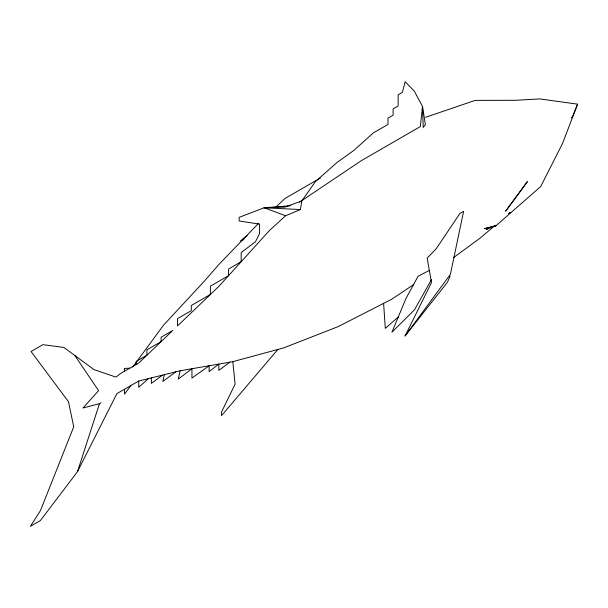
<?xml version="1.0" encoding="UTF-8"?>
<svg xmlns="http://www.w3.org/2000/svg" width="608" height="608" viewBox="0 0 608 608"><rect width="100%" height="100%" fill="white"/><g stroke="black" fill="none" stroke-linecap="round" stroke-linejoin="round"><path stroke-width="0.91" d="M422.256 109.273L422.522 106.491L414.329 91.17L405.141 81.7L402.359 92.34L398.149 94.772L398.149 105.997L393.11 108.9L393.11 115.186L388.003 118.134L388.003 124.42L373.441 132.825L353.772 150.465L336.855 162.617L315.385 181.648L301.804 200.952L300.405 209.547L285.6 215.749L269.405 230.546L218.926 286.315L177.528 325.918L177.528 318.638L191.292 310.696L191.292 305.505L210.406 294.462L210.406 286.14L228.585 275.644L228.585 269.002L241.178 261.729L241.178 252.525L255.421 241.824L259.586 233.586L259.586 224.116L239.134 220.97L239.134 217.345L264.153 207.769L290.571 205.724M422.522 106.491L423.221 127.46L425.402 124.648L422.522 106.491L420.31 126.608L361.213 160.725L299.508 202.198M164.35 374.688L162.815 381.459L175.811 371.845M413.759 284.514L391.788 299.182L338.284 326.557L283.83 347.837L232.811 361.676L180.173 370.766L178.235 379.096L191.938 368.737L191.938 378.085L209.122 365.773L209.122 371.617L218.819 364.093L218.819 370.356L229.854 362.193M136.215 364.496L136.215 361.38L146.916 355.201L146.916 349.828L161.082 341.65L161.082 337.227L172.748 330.494L138.715 363.044L120.346 373.654L115.93 377.104L93.989 369.611L63.848 347.426L42.94 344.652L31.061 351.515L68.461 401.66L73.743 426.808L40.44 510.621L30.4 526.3L40.44 520.501L77.49 471.648L99.454 403.697L101.034 402.785M425.524 117.321L475.167 100.388L515.82 100.29L539.752 98.906L577.6 104.166L562.461 143.64L540.641 186.648L496.022 225.682L486.218 229.444L488.346 228.433M573.063 115.33L577.6 104.166M450.004 276.237L447.503 282.188L405.072 335.95L431.46 282.621L427.196 258.066L436.263 248.695L459.929 213.446L463.615 211.318L450.384 274.368L405.072 335.95M77.49 471.648L116.888 393.634L138.715 381.026L180.173 370.766M431.467 279.627L414.466 309.86L391.94 332.196L406.038 298.361L418.068 276.252L429.157 270.522M132.704 367.088L163.567 325.143L203.634 281.945L218.743 264.617L258.734 223.182M130.758 385.624L124.496 394.113L124.496 389.242M277.864 349.456L221.51 415.674L221.51 412.057L235.114 384.119L232.811 361.676M275.682 207.267L285.167 198.36L320.317 178.068M148.413 378.632L138.715 387.311L138.715 381.026M398.529 316.814L385.305 328.366L383.602 303.27M494.471 225.91L480.046 238.176L453.583 257.587M508.904 213.644L510.34 212.412L508.82 213.537M247.061 235.547L240.426 240.897L243.93 239.491M162.45 375.151L151.339 383.382L151.339 377.902M301.804 200.952L284.924 207.1L264.153 207.769L285.6 215.749M99.454 403.697L82.977 408.006L98.595 390.64L74.883 355.551M129.762 368.212L124.42 368.418L124.42 371.306M264.153 207.769L300.405 209.547M572.713 116.189L571.756 117.77L572.713 116.189M527.334 181.731L505.719 211.067L527.334 181.731M496.022 225.682L484.538 228.646L496.022 225.682"/></g></svg>
